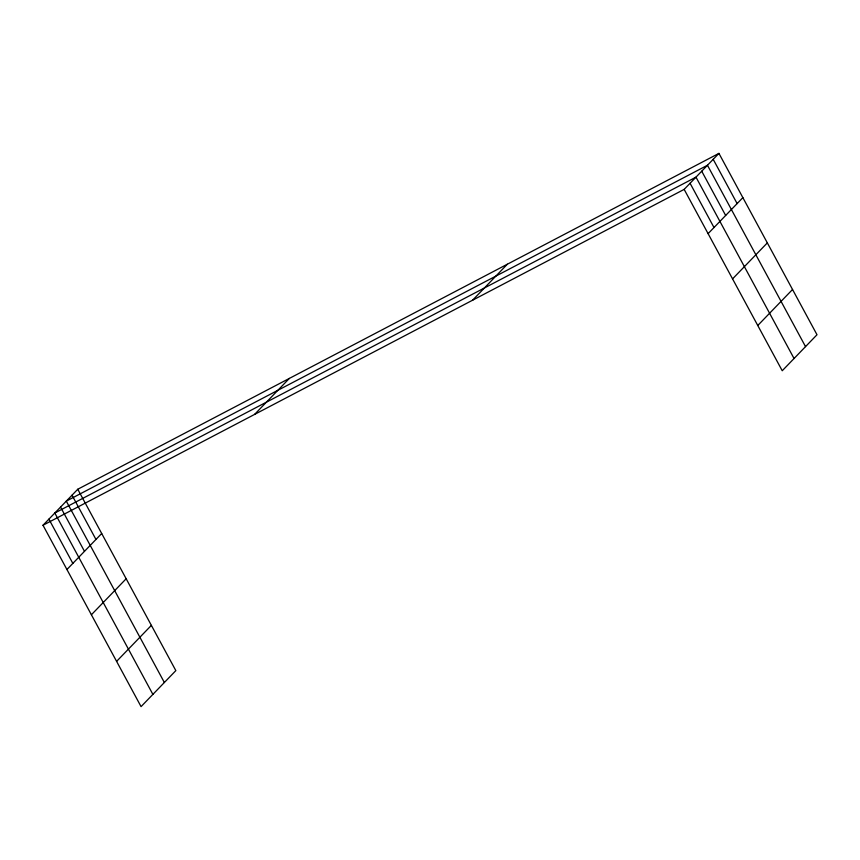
<?xml version="1.0" encoding="UTF-8"?>
<svg xmlns="http://www.w3.org/2000/svg" width="860" height="860" viewBox="0 0 860 860"><rect width="100%" height="100%" fill="white"/><g stroke="black" fill="none" stroke-linecap="round" stroke-linejoin="round"><path stroke-width="1.29" d="M77.766 489.254L175.838 670.617L141.061 706.619L43 525.256L77.766 489.254L718.938 153.381L817 334.744L782.234 370.746L684.162 189.383L718.938 153.381M66.929 569.513L101.695 533.512M254.581 414.412L289.358 378.411M91.396 614.76L126.162 578.759M116.594 661.372L151.371 625.37M472.581 300.215L507.346 264.214M708.102 233.641L742.868 197.639M732.559 278.887L767.335 242.885M757.767 325.499L792.533 289.498M43 525.256L684.162 189.383M713.198 159.315L737.128 203.583M805.53 346.623L707.457 165.26L66.295 501.133L164.357 682.496M701.728 171.204L725.657 215.462M794.049 358.502L695.987 177.138L54.825 513.011L152.886 694.385M690.075 183.266L714.004 227.524M72.036 495.199L95.965 539.457M60.555 507.077L84.484 551.335M48.913 519.139L72.842 563.397"/></g></svg>
